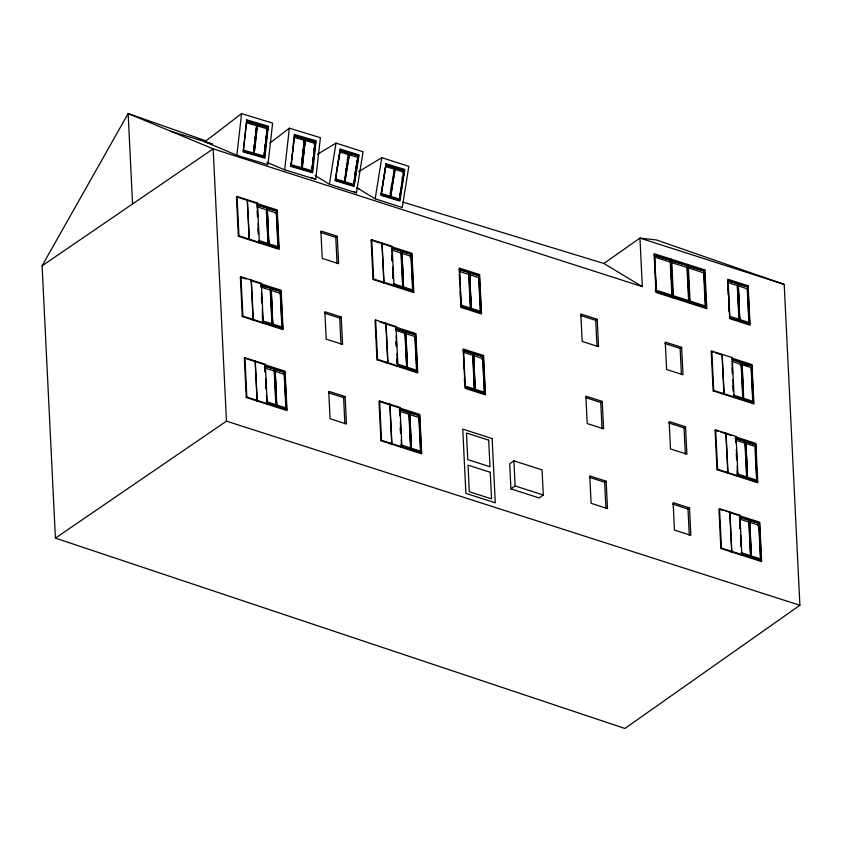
<?xml version="1.0" encoding="UTF-8"?>
<svg xmlns="http://www.w3.org/2000/svg" width="842" height="842" viewBox="0 0 842 842"><rect width="100%" height="100%" fill="white"/><g stroke="black" fill="none" stroke-linecap="round" stroke-linejoin="round"><path stroke-width="1.26" d="M247.885 152.77L243.243 151.413L246.822 120.932L267.84 127.058L264.262 157.538L267.84 127.058M253.821 147.571L254.105 144.961M254.663 139.74L254.937 137.13M255.505 131.91L255.779 129.3M252.832 153.981L253.558 153.044L256.494 125.7L246.569 122.806M250.211 153.444L253.695 154.454L256.915 124.437L257.273 123.974L254.052 154.57L257.631 124.079L257.273 124.553L267.482 127.521M263.988 154.57L264.272 151.96M264.83 146.74L265.114 144.129M265.672 138.909L265.946 136.299M266.514 131.078L266.788 128.468M257.463 125.974L267.072 128.773L264.135 156.128L254.537 153.328M294.511 167.011L291.037 166L291.458 162.085M291.732 159.475L292.29 154.254M292.574 151.644L293.132 146.424M293.416 143.814L293.974 138.593M291.037 166L294.616 135.509L315.624 141.635L312.045 172.115L301.846 169.147L305.067 139.13L305.425 138.656L301.846 169.147M301.889 159.538L302.173 156.928M302.731 151.707L303.004 149.097M303.573 143.877L303.846 141.267M304.699 139.025L301.478 169.042L305.057 138.551L304.699 139.025L294.258 135.983L294.616 135.509M302.32 167.916L305.257 140.561L314.855 143.361L311.919 170.705L302.32 167.916L301.604 168.853M311.919 167.842L312.193 165.232M312.761 160.012L313.035 157.401M313.592 152.181L314.013 148.266M312.045 172.115L315.624 141.635M236.886 155.254L241.57 113.617L272.619 123.121L267.935 164.758L236.886 155.254L204.816 141.772L241.57 113.617M284.67 169.831L289.353 128.195L320.402 137.699L315.718 179.335L284.67 169.831L266.851 162.348M335.453 178.936L336.053 175.062M336.463 172.494L340.252 150.171L358.597 155.749L353.966 185.387L346.915 183.766M344.746 182.577L335.253 180.22L340.252 150.171M345.641 170.937L346.041 168.358M346.441 165.779L346.841 163.211M347.251 160.633L347.651 158.054M339.894 151.96L348.546 154.602L344.336 181.609L335.674 178.967M344.367 182.998L348.998 153.36L349.367 152.939L344.683 183.093L349.693 153.034L349.314 153.455L358.597 155.749M354.882 173.747L355.282 171.168M355.682 168.589L356.082 166.021M356.492 163.443L356.892 160.864M353.587 185.798L358.218 156.159M381.458 193.565L385.668 166.558L394.33 169.189L390.109 196.197L381.458 193.565L380.626 194.376M381.037 194.818L386.036 164.769L404.37 170.337L399.371 200.396L404.37 170.337M390.214 193.271L390.614 190.692M391.014 188.113L391.414 185.535M404.002 170.758L395.098 168.053L395.466 167.632L390.467 197.691L395.151 167.537L394.772 167.947L390.151 197.586L390.52 197.175M399.455 196.081L399.855 193.502M402.066 179.325L402.476 176.746M395.182 169.452L403.56 172L399.34 199.007L390.962 196.46M329.39 184.198L336.011 143.077L363.07 151.76L356.461 192.881L329.39 184.198L315.118 175.589M375.174 198.796L381.794 157.675L408.854 166.358L402.234 207.479L375.174 198.796L356.513 187.545M402.96 202.133L603.882 263.472L639.952 238.086L656.339 239.938L784.207 284.396L799.9 605.261L624.89 728.456L55.414 538.112L42.1 265.819L128.142 113.544L206.29 140.993M246.822 120.932L246.464 121.395L256.915 124.437M266.346 129.71L267.072 128.773M314.14 144.298L314.855 143.361M290.616 165.642L291.427 164.737L301.341 167.632L304.278 140.277L294.353 137.383M344.431 182.693L345.178 181.861L353.566 184.409L357.776 157.401L349.398 154.854M386.036 164.769L385.657 165.179L394.772 167.947M402.813 172.831L403.56 172M347.788 155.423L348.546 154.602M269.956 143.056L289.353 128.195M248.074 200.606L277.218 209.963L279.144 249.348L238.37 236.255L236.444 196.87L237.034 196.46L257.42 203.006L259.347 242.38L258.757 242.801M256.831 203.417L257.42 203.006M256.673 205.059L266.998 207.879L268.808 244.833L259.715 242.401M266.861 208.332L267.346 207.985L268.672 245.275L266.861 208.332L276.955 211.068L278.765 248.022L258.968 241.665M238.37 236.255L238.96 235.834L259.347 242.38M275.334 213.657L276.302 212.973L277.944 246.643L276.976 247.327M247.243 239.096L247.832 238.686M248.558 239.528L249.148 239.107L247.222 199.733L246.632 200.143L236.444 196.87M248.748 239.581L249.337 239.17L247.411 199.786M260.883 286.354L260.757 283.722L281.144 290.269L283.07 329.654L242.296 316.56L240.37 277.176L240.959 276.765L261.346 283.312L263.272 322.697L262.683 323.107L262.304 315.234M250.748 280.512L251.337 280.102L253.263 319.476L252.495 319.834M260.757 283.722L261.346 283.312M320.56 232.445L335.769 237.328L337.274 236.265L338.61 263.672L322.233 258.41L320.897 231.003L337.274 236.265M261.83 285.764L270.924 288.185L272.734 325.138L266.104 323.507M270.787 288.638L271.271 288.301L272.598 325.591L270.787 288.638L280.881 291.385L282.691 328.338L273.797 325.98M242.296 316.56L242.885 316.15L263.272 322.697M251.169 319.413L251.758 319.002M391.509 246.685L411.906 253.221L413.832 292.606L373.048 279.512L371.122 240.138L371.711 239.717L392.098 246.264L394.024 285.648L393.435 286.059M381.51 243.464L382.1 243.054L384.026 282.438L383.436 282.849M265.304 364.249L244.917 357.703L244.327 358.113L246.253 397.498L287.027 410.591L285.101 371.206L264.714 364.66L265.304 364.249L267.23 403.623L266.64 404.044L266.514 401.413M391.362 248.316L401.687 251.137L403.486 288.09L373.637 279.102L373.048 279.512M401.539 251.59L402.023 251.253L403.35 288.543L401.539 251.59L411.643 254.337L413.443 291.29L403.35 288.543M254.526 361.386L255.115 360.976L257.042 400.35L256.452 400.771M410.012 256.915L410.98 256.242L412.633 289.911L403.581 287.006L401.939 253.337L410.98 256.242M381.931 282.365L382.51 281.954M383.247 282.786L383.836 282.375L381.91 242.991L381.321 243.412L390.267 246.274M324.507 313.171L339.715 318.055L341.22 316.992L342.568 344.399L326.18 339.137L324.844 311.729L341.22 316.992M264.556 366.302L274.881 369.122L276.692 406.076L266.367 403.255L286.648 409.265L284.838 372.311L265.041 365.954L265.356 372.332M274.745 369.564L275.229 369.228L276.555 406.518L274.745 369.564L284.838 372.311M246.253 397.498L246.843 397.077L267.23 403.623M255.126 400.339L255.715 399.929M256.642 400.824L257.22 400.413L255.294 361.029L254.716 361.45L246.59 358.839M397.361 366.333L397.95 365.923L396.024 326.538L375.637 319.992L375.048 320.402L376.974 359.787L417.758 372.922L415.832 333.537L386.688 324.138M385.247 323.675L385.836 323.265L387.762 362.649L387.173 363.06M459.058 269.682L469.383 272.503L471.194 309.456M469.247 272.955L469.731 272.608L471.057 309.909L469.247 272.955L479.351 275.702L481.15 312.656L460.869 306.635L469.478 309.403M396.024 326.538L395.572 329.611M276.555 406.518L286.648 409.265M405.128 331.79L405.612 331.453L406.928 368.743L405.128 331.79L395.287 328.633L415.569 334.642L417.379 371.596L397.571 365.239M405.465 331.906L405.949 331.559L407.275 368.849L405.465 331.906L415.569 334.642M376.974 359.787L377.563 359.376L397.95 365.923M385.857 362.639L386.436 362.218M387.362 363.123L387.952 362.702L386.025 323.328L385.436 323.738L379.584 321.855M328.401 392.751L343.61 397.635L345.115 396.571L346.451 423.989L330.075 418.727L328.738 391.32L345.115 396.571M401.192 444.639L401.329 447.302L401.908 446.849L399.982 407.465L379.595 400.918L379.005 401.339L380.931 440.713L421.716 453.849L419.79 414.464L390.646 405.076M389.393 404.665L389.983 404.255L391.909 443.639L391.32 444.05M472.857 353.756L473.341 353.408L474.667 390.709L472.857 353.756L463.016 350.588M473.204 353.861L473.688 353.524L475.014 390.814L473.204 353.861L483.308 356.608L485.108 393.561L465.31 387.204L463.5 350.251L483.308 356.608M399.403 407.886L399.982 407.465M481.677 359.187L482.645 358.513L484.297 392.183L483.329 392.856M409.086 412.727L409.57 412.38L410.896 449.681L409.086 412.727L399.245 409.559M409.433 412.833L409.907 412.496L411.233 449.786L409.433 412.833L419.526 415.58L421.337 452.533L401.055 446.513M380.931 440.713L381.521 440.303L401.908 446.849M673.453 296.826L672.968 297.163L689.566 302.004L687.798 265.651L654.108 255.326L671.095 260.283M389.814 443.566L390.404 443.155M391.13 443.987L391.719 443.576L389.793 404.192L389.204 404.613L380.142 401.697M580.485 315.455L595.704 320.339L597.21 319.276L598.546 346.693L582.169 341.431L580.822 314.024L597.21 319.276M671.19 260.81L687.798 265.651M704.459 270.998L687.851 266.156L704.459 270.998L706.227 307.351L692.103 303.309M727.604 280.87L747.885 286.88L749.696 323.833L729.414 317.823M739.539 319.813L738.276 283.796L739.602 321.086M737.792 284.143L747.885 286.88M513.894 460.827L509.705 463.784L510.926 488.907L539.091 497.948L543.279 495.001L542.048 469.868L513.894 460.827L515.125 485.96L510.926 488.907M585.537 397.582L600.746 402.476L602.251 401.413L603.598 428.82L587.211 423.558L585.874 396.15L602.251 401.413M664.927 343.515L680.136 348.399L681.641 347.336L682.988 374.743L666.601 369.48L665.264 342.073L681.641 347.336M732.203 357.618L731.614 358.039L752.001 364.586L753.927 403.96L713.153 390.867L711.227 351.493L711.816 351.072L732.203 357.618L734.129 397.003L733.54 397.413M721.426 354.766L722.015 354.345L723.941 393.73L723.352 394.14M732.687 360.071L751.748 365.691L753.548 402.644L749.464 401.823M741.644 362.944L742.128 362.607L743.454 399.897L741.644 362.944L751.748 365.691M713.153 390.867L713.742 390.456L741.876 399.392M722.026 393.719L722.615 393.309M723.541 394.203L724.12 393.793L722.194 354.408L721.615 354.819L715.763 352.945M589.442 477.351L604.651 482.234L606.156 481.182L607.503 508.589L591.116 503.327L589.779 475.919L606.156 481.182M668.811 422.979L684.03 427.862L685.535 426.799L686.872 454.206L670.495 448.954L669.148 421.537L685.535 426.799M735.75 442.787L735.466 436.84L755.863 443.387L757.789 482.771L717.005 469.678L715.079 430.294L715.668 429.883L736.055 436.43L737.981 475.814L737.392 476.225L737.139 470.973M725.278 433.567L725.867 433.156L727.793 472.541L727.204 472.951M735.466 436.84L736.055 436.43M738.35 475.835L747.443 478.256L745.644 441.303L735.319 438.482L755.6 444.502L756.916 481.792L755.6 444.502M745.496 441.755L745.98 441.418L747.307 478.709L745.496 441.755L755.116 444.839M717.005 469.678L717.594 469.268L737.981 475.814M725.888 472.53L726.467 472.12M727.393 473.015L727.983 472.594L726.057 433.22L725.467 433.63L731.719 435.64M672.779 504.116L687.998 509L689.503 507.937L690.84 535.344L674.463 530.092L673.116 502.674L689.503 507.937M737.118 475.435L757.4 481.456M741.255 555.036L741.844 554.615L739.918 515.241L719.521 508.694L718.942 509.105L720.868 548.489L761.642 561.582L759.716 522.198L730.572 512.841M729.319 512.441L729.909 512.031L731.835 551.405L731.245 551.826M739.329 515.651L739.918 515.241M739.171 517.293L759.452 523.314L761.263 560.267L741.455 553.91M749.359 520.567L749.833 520.219L751.159 557.52L749.359 520.567L759.452 523.314M720.868 548.489L721.447 548.068L749.591 557.015M757.832 525.892L758.8 525.208L760.442 558.877L759.473 559.562M729.74 551.342L730.33 550.921M731.056 551.763L731.645 551.342L729.719 511.968L725.73 511.283M740.15 365.07L741.118 364.397L742.77 398.066L741.791 398.74M42.1 265.819L213.152 148.855L642.33 286.648L639.952 238.086L784.207 284.396M55.414 538.112L226.477 421.158L799.9 605.261M317.329 154.37L336.011 143.077M358.713 171.631L381.794 157.675M655.097 290.827L656.192 290.195L671.874 295.226L670.253 262.104L654.581 257.063M305.067 139.13L315.266 142.098M243.633 150.16L253.558 153.044M243.601 150.95L264.62 157.075M291.395 165.527L312.403 171.652M296.837 167.684L300.32 168.705M339.884 150.581L348.998 153.36M335.621 179.809L353.966 185.387M381.405 194.407L399.75 199.975M382.173 195.165L386.731 196.554M391.583 198.028L398.255 200.059M170.652 131.205L212.089 143.856M356.503 187.945L359.008 188.713M204.816 141.772L212.321 144.066M671.79 262.599L686.967 267.461L688.588 300.594L673.411 295.721M688.451 267.945L703.628 272.819L705.249 305.941L690.072 301.068M727.92 282.586L737.266 285.585L738.918 319.255L729.561 316.255M689.566 302.004L656.371 291.343L654.592 254.989M690.114 302.173L706.227 307.351M657.065 292.058L668.853 295.847M730.646 318.213L736.792 320.192M740.802 321.476L748.012 323.791M371.122 240.138L380.184 243.043M479.351 275.702L459.543 269.345L461.353 306.299M257.157 204.711L276.955 211.068M391.846 247.98L411.643 254.337M711.227 351.493L713.49 352.219M459.374 271.398L468.731 274.397L470.373 308.067L461.027 305.067M256.989 206.774L266.335 209.774L267.988 243.443L258.631 240.444M276.302 212.973L267.251 210.068L268.903 243.738L277.944 246.643M391.667 250.032L401.024 253.042L402.665 286.712L393.319 283.712M731.94 359.334L741.781 362.492L743.107 399.792L741.297 362.839M744.275 364.786L747.907 365.944M731.772 361.397L741.118 364.397M393.646 284.933L413.443 291.29M471.057 309.909L480.666 312.992L478.866 276.039M271.071 246.053L277.081 247.98M733.424 395.066L742.77 398.066M733.75 396.287L753.548 402.644M743.454 399.897L747.054 401.055M240.37 277.176L246.032 278.997M259.504 283.322L250.569 280.449L251.148 280.039L253.074 319.423M715.079 430.294L718.479 431.388M720.741 432.114L724.141 433.209M261.083 285.028L280.881 291.385M260.999 286.49L264.641 287.659M260.915 287.08L270.261 290.08L271.913 323.76L262.557 320.749M395.593 330.348L404.949 333.348L406.591 367.017L398.413 364.397M463.332 352.303L472.688 355.313L474.33 388.983L464.984 385.983M482.645 358.513L473.604 355.608L475.246 389.278L484.297 392.183M735.624 440.198L744.981 443.197L746.622 476.877L737.276 473.867M262.893 321.981L282.691 328.338M398.319 365.975L405.707 368.343M407.275 368.849L415.685 371.554M467.289 388.33L473.436 390.309M475.014 390.814L483.424 393.519M748.506 479.098L754.516 481.024M720.068 509.473L723.467 510.557M739.655 516.956L749.496 520.114L750.822 557.404L749.012 520.451M255.957 361.85L263.462 364.26M419.526 415.58L399.729 409.223L400.034 415.59M739.476 519.009L748.833 522.008L750.475 555.678L741.128 552.678M758.8 525.208L749.748 522.303L751.39 555.973L760.442 558.877M264.872 368.017L274.218 371.017L275.871 404.686L266.525 401.687M401.202 444.955L410.549 447.955L408.907 414.285L399.561 411.275L399.75 415.159M751.159 557.52L759.579 560.214M403.507 447.302L409.665 449.281M411.233 449.786L419.653 452.491M515.125 485.96L543.279 495.001M310.982 177.388L315.718 179.335M354.208 191.566L356.461 192.881M603.882 263.472L642.33 286.648M747.401 287.227L749.212 324.181M751.264 366.038L753.064 402.981M758.968 523.65L760.779 560.604M737.445 284.028L739.255 320.981L739.739 320.644L737.929 283.691L728.088 280.523L729.898 317.476M745.159 441.64L746.959 478.593M732.13 363.155L732.624 373.353M732.94 379.721L733.498 391.193M735.803 438.145L735.982 441.966M736.361 449.607L736.855 459.806M737.171 466.173L737.603 475.098M739.718 518.23L740.213 528.418M740.528 534.796L741.086 546.258M732.087 367.87L732.382 373.785M732.961 385.604L733.224 391.183M736.308 453.912L736.582 459.627M739.676 522.893L739.971 528.776M740.55 540.596L740.813 546.205M727.92 287.238L728.288 294.889M728.73 303.804L729.098 311.445M711.816 351.072L713.742 390.456M715.668 429.883L717.594 469.268M719.521 508.694L721.447 548.068M703.975 271.334L705.754 307.688M688.272 264.63L690.166 303.373M687.314 265.988L689.093 302.341M680.136 348.399L681.42 374.501M684.03 427.862L685.304 453.964M687.998 509L689.272 535.102M673.505 298.015L671.611 259.273L671.032 259.094L672.926 297.836M670.611 260.631L672.39 296.973M654.634 258.336L655.381 273.629M655.508 276.176L656.192 290.195M654.676 267.009L654.992 273.503M655.508 283.891L655.823 290.385M600.746 402.476L602.03 428.578M604.651 482.234L605.924 508.347M595.704 320.339L596.978 346.451M482.824 356.945L484.624 393.898M468.899 272.84L470.71 309.793M459.311 274.776L459.69 282.428M460.121 291.343L460.5 298.994M463.521 360.786L463.889 368.428M464.395 378.626L464.7 384.994M411.159 254.673L412.959 291.627M415.085 334.99L416.895 371.943M419.042 415.916L420.853 452.87M401.202 251.484L403.002 288.438M391.962 250.527L392.467 260.725M392.772 267.093L393.34 278.565M396.14 335.937L396.645 346.125M397.014 353.777L397.508 363.965M400.35 421.968L400.908 433.43M401.224 439.808L401.529 446.176M391.962 255.873L392.225 261.115M392.793 272.934L393.056 278.186M396.15 341.389L396.403 346.683M396.982 358.46L397.235 363.744M399.529 410.507L399.782 415.801M400.36 427.578L400.624 432.862M391.919 255.221L392.172 260.399M392.814 273.345L393.067 278.523M396.172 341.999L396.361 345.883M396.992 358.839L397.245 364.018M400.382 428.115L400.634 433.293M371.711 239.717L373.637 279.102M375.637 319.992L377.563 359.376M379.595 400.918L381.521 440.303M335.769 237.328L337.042 263.43M339.715 318.055L340.989 344.157M343.61 397.635L344.883 423.737M276.471 211.416L278.281 248.369M280.397 291.721L282.207 328.675M284.364 372.659L286.164 409.612M266.514 208.216L268.324 245.169M270.44 288.522L272.25 325.475M274.397 369.459L276.208 406.412M257.22 205.995L257.715 216.184M258.094 223.825L258.589 234.023M261.462 292.669L261.957 302.867M262.272 309.235L262.83 320.707M265.662 378.7L266.167 388.899M266.472 395.266L266.851 402.908M257.22 211.289L257.494 217.131M258.052 228.361L258.315 233.971M261.42 297.447L261.673 302.625M264.777 365.975L265.062 371.901M265.63 383.552L265.883 388.741M237.034 196.46L238.96 235.834M240.959 276.765L242.885 316.15M244.917 357.703L246.843 397.077M226.477 421.158L213.152 148.855L128.142 113.544L132.562 203.964M246.643 119.859L243.212 151.855L264.851 158.159L268.282 126.163L246.643 119.859M294.437 134.446L291.006 166.432L312.645 172.736L316.076 140.751L294.437 134.446M340.157 149.118L335.232 180.704L354.114 186.45L359.039 154.865L340.157 149.118M385.941 163.716L381.005 195.302L399.887 201.049L404.823 169.463L385.941 163.716M704.933 269.977L654.087 253.653L655.981 292.395L706.827 308.719L704.933 269.977M748.149 285.775L727.762 279.228L729.688 318.613L750.075 325.159L748.149 285.775M747.233 288.785L738.181 285.88L739.834 319.55L748.875 322.454L747.233 288.785M479.614 274.587L459.216 268.04L461.142 307.425L481.54 313.971L479.614 274.587M478.688 277.597L469.647 274.692L471.288 308.361L480.34 311.266L478.688 277.597M751.085 367.596L742.044 364.691L743.686 398.361L752.737 401.266L751.085 367.596M483.571 355.503L463.174 348.956L465.1 388.33L485.497 394.877L483.571 355.503M280.228 293.279L271.177 290.374L272.829 324.054L281.87 326.959L280.228 293.279M414.906 336.547L405.865 333.642L407.507 367.312L416.558 370.217L414.906 336.547M754.937 446.397L745.896 443.492L747.538 477.172L756.59 480.077L754.937 446.397M492.128 438.545L462.753 429.115L465.889 493.37L495.275 502.8L492.128 438.545M284.186 374.216L275.134 371.311L276.786 404.981L285.838 407.886L284.186 374.216M418.874 417.485L409.822 414.58L411.464 448.249L420.516 451.154L418.874 417.485M488.686 440.166L466.468 433.03L467.763 459.616L489.991 466.752L488.686 440.166M490.255 472.299L468.036 465.163L469.331 491.749L491.56 498.885L490.255 472.299"/></g></svg>
